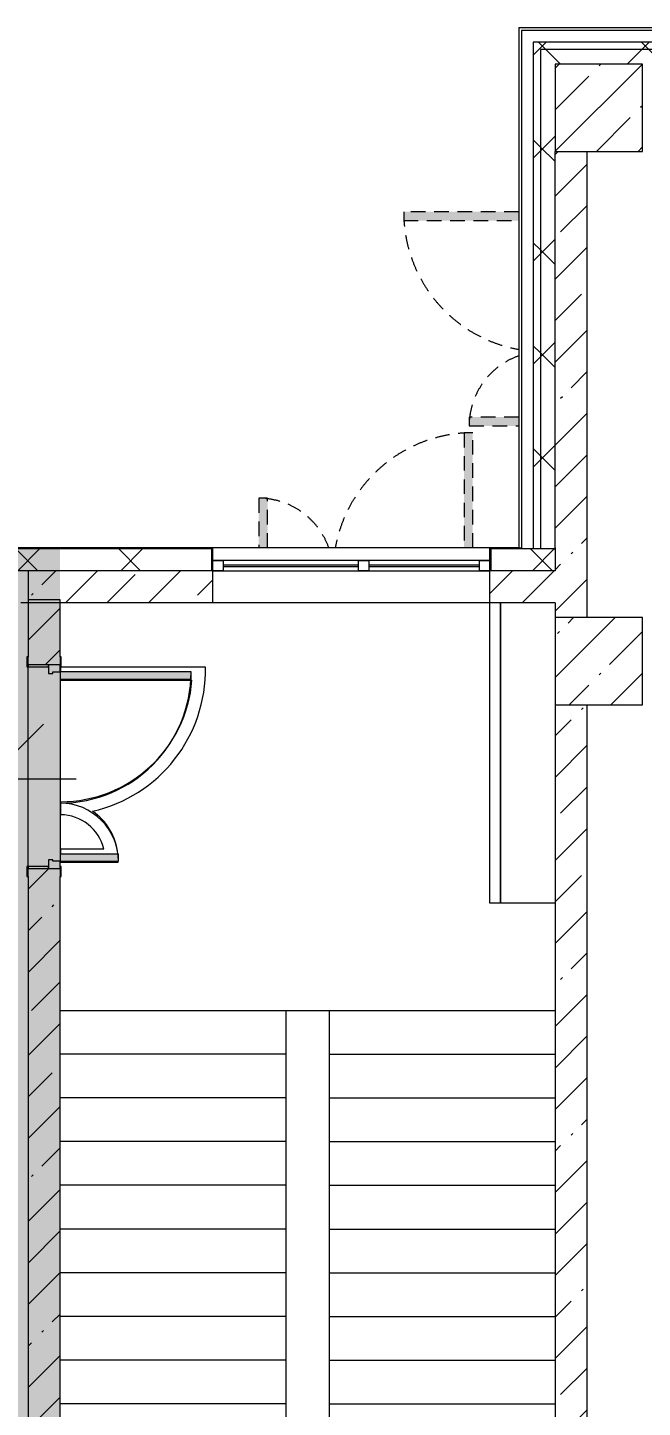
# Model space of a CAD drawing. Header units: millimetres. Extents: x -2911 to 191903, y -8553 to 29000.
# Drawn here: x 98457 to 102680, y 17875 to 27350 of the extents above; entities that cross this region are included whole.
import ezdxf

# ---------------------------------------------------------------- set-up
doc = ezdxf.new("R2010")
doc.units = ezdxf.units.MM
doc.linetypes.add('200_ШТРИХ__ш1_п0_6_', pattern=[160, 100, -60])
for name, color, linetype, lineweight in [('A-ANNO-DIMS', 7, 'Continuous', 9), ('A-ANNO-DIMS-500', 7, 'Continuous', 9), ('A-DETL-MBND', 7, '200_ШТРИХ__ш1_п0_6_', 9), ('A-GLAZ-1', 7, 'Continuous', 5), ('A-WALL', 7, 'Continuous', 9), ('A-WALL-4', 7, 'Continuous', 5), ('I-WALL-3', 7, 'Continuous', 5), ('S-COLS-2', 7, 'Continuous', 5), ('S-STRS-2', 7, 'Continuous', 5)]:
    doc.layers.add(name, color=color, linetype=linetype, lineweight=lineweight)
doc.layers.add('A-DETL-GENF-3', color=7, linetype='Continuous', lineweight=9, true_color=0xc0c0c0, transparency=0.4)
for name, color, linetype, lineweight, true_color in [('A-DOOR-1', 7, 'Continuous', 5, 0xaaaaaa), ('A-DOOR-2', 7, 'Continuous', 5, 0xe2e2e2), ('A-DOOR-3', 7, 'Continuous', 5, 0xb7b7b7), ('A-DOOR-FRAM-1', 7, 'Continuous', 5, 0xe2e2e2), ('A-DOOR-FRAM-2', 7, 'Continuous', 5, 0xaaaaaa), ('A-DOOR-FRAM-3', 7, 'Continuous', 5, 0xb7b7b7), ('A-FLOR-2', 7, 'Continuous', 5, 0xb7b7b7), ('A-FLOR-3', 7, 'Continuous', 5, 0xaaaaaa), ('A-WALL-5', 7, 'Continuous', 9, 0x737373), ('A-WALL-6', 7, 'Continuous', 5, 0x737373), ('I-WALL-4', 7, 'Continuous', 5, 0x737373), ('S-STRS-3', 7, 'Continuous', 5, 0x737373)]:
    doc.layers.add(name, color=color, linetype=linetype, lineweight=lineweight, true_color=true_color)
doc.styles.add('ISOCPEUR_4', font='isocpeur.ttf', dxfattribs={"width": 0.9, "height": 1000})
doc.dimstyles.new('ISO-2_0_0_9К_Средний_округл2_2', dxfattribs={"dimscale": 304.8, "dimtxt": 995.981176, "dimasz": 2.46063, "dimexe": 1.968504, "dimexo": 0, "dimgap": 0, "dimtad": 1, "dimdec": 0, "dimrnd": 10, "dimzin": 0, "dimdsep": 46, "dimtxsty": 'ISOCPEUR_4', "dimblk1": 'OBLIQUE', "dimblk2": 'OBLIQUE', "dimsah": 1, "dimcen": 0.09, "dimdle": 1.968504, "dimazin": 0, "dimtfac": 1, "dimtdec": 4, "dimtix": 1, "dimtmove": 0, "dimatfit": 3, "dimfxl": 1, "dimtvp": 1, "dimtolj": 1, "dimtzin": 0, "dimarcsym": 2})
pattern_1 = [(45, (59919.87, 0), (-285.123, 285.123), []), (45, (60205, 0), (-285.123, 285.123), [504.031, -100.806, 16.764, -84.042])]
pattern_2 = [(45, (59919.87, 0), (-353.5534, 353.5534), []), (135, (59919.87, 0), (-353.5534, -353.5534), [])]

# ---------------------------------------------------------------- blocks, each defined once
blk = doc.blocks.new('BSC_Колонна _Прямоугольная - 600х600-V60-2_5_1_птичка')
at = {"layer": 'S-COLS-2'}
h = blk.add_hatch(dxfattribs=at)
h.set_pattern_fill('FP_94', color=256, style=0, pattern_type=2)
h.set_pattern_definition([(45, (-42460, -26800), (-285.123, 285.123), []), (45, (-42174.88, -26800), (-285.123, 285.123), [504.031, -100.806, 16.764, -84.042])])
h.paths.add_polyline_path([(-300, -300), (300, -300), (300, 300), (-300, 300)])
for p, q in [((300, 300), (-300, 300)), ((-300, 300), (-300, -300)), ((300, -300), (300, 300)), ((-300, -300), (300, -300))]:
    blk.add_line(p, q, dxfattribs=at)
blk = doc.blocks.new('BSC_Колонна _Прямоугольная - 600х600-V74-2_5_1_птичка')
at = {"layer": 'S-COLS-2'}
h = blk.add_hatch(dxfattribs=at)
h.set_pattern_fill('FP_107', color=256, style=0, pattern_type=2)
h.set_pattern_definition([(45, (-42460, -23000), (-285.123, 285.123), []), (45, (-42174.88, -23000), (-285.123, 285.123), [504.031, -100.806, 16.764, -84.042])])
h.paths.add_polyline_path([(-300, -300), (300, -300), (300, 300), (-300, 300), (-300, -210)])
for p, q in [((300, 300), (-300, 300)), ((-300, 300), (-300, -300)), ((300, -300), (300, 300)), ((-300, -300), (300, -300))]:
    blk.add_line(p, q, dxfattribs=at)
blk = doc.blocks.new('120_Окно_СКБ_2Ст - 120_Окно_СКБ_2Ст 1900х2400 глухое-23537524-2_5_1_птичка')
at = {"layer": 'A-GLAZ-1'}
for p, q in [((-950, 5), (-950, 75)), ((-950, 75), (-880, 75)), ((950, 75), (-950, 75)), ((-880, 5), (-950, 5)), ((-950, 5), (950, 5)), ((-880, 75), (-880, 5)), ((-120, 45), (-880, 45)), ((-120, 35), (-880, 35)), ((-120, 5), (-120, 75)), ((-120, 75), (-50, 75)), ((-50, 5), (-120, 5)), ((-50, 75), (-50, 5)), ((880, 45), (-50, 45)), ((880, 35), (-50, 35)), ((880, 5), (880, 75)), ((880, 75), (950, 75)), ((950, 5), (880, 5)), ((950, 75), (950, 5))]:
    blk.add_line(p, q, dxfattribs=at)
blk = doc.blocks.new('110_Дверь_СКБ_2Ст_Наружная - ДН-1_л__ Двухстворчатая 1350 х3200 _ЛК_ в свету с верхним остеклением 2-22448815-2_5_1_птичка')
at = {"layer": 'A-DETL-MBND'}
for points in [[(754.5, 79.3), (754.5, 869), (694.5, 869), (694.5, 79.3)], [(-655.5, 79.3), (-655.5, 419), (-715.5, 419), (-715.5, 79.3)]]:
    blk.add_hatch(color=256, dxfattribs=at).paths.add_polyline_path(points)
for p, q in [((754.5, 869), (694.5, 869)), ((694.5, 869), (694.5, 79.3)), ((754.5, 79.3), (754.5, 869)), ((-715.5, 419), (-715.5, 79.3)), ((-655.5, 419), (-715.5, 419)), ((-655.5, 79.3), (-655.5, 419))]:
    blk.add_line(p, q, dxfattribs=at)
for centre, radius, start, end in [((754.5, -91), 960, 90, 169.72024), ((-715.5, -91), 510, 19.63052, 90)]:
    blk.add_arc(centre, radius, start, end, dxfattribs=at)
blk = doc.blocks.new('110_Дверь_СКБ_2Ст - Д-1 Лестничная клетка EIS60-V149-2_5_1_птичка')
at = {"layer": 'A-DOOR-2'}
for points in [[(-587.5, 110), (-587.5, 1010), (-637.5, 1010), (-637.5, 110)], [(662.5, 510), (612.5, 510), (612.5, 110), (662.5, 110)], [(712.5, 30), (697.5, 30), (697.5, -110), (712.5, -110)]]:
    blk.add_hatch(color=256, dxfattribs=at).paths.add_polyline_path(points)
h = blk.add_hatch(color=256, dxfattribs=at)
h.paths.add_polyline_path([(712.5, 110), (662.5, 110), (662.5, 60), (652.5, 60), (654.4, 30), (712.5, 30), (712.5, 90.1)])
h.paths.add_polyline_path([(-627.5, 60), (-637.5, 60), (-637.5, 110), (-687.5, 110), (-687.5, 30), (-627.5, 30)])
at = {"layer": 'A-DOOR-FRAM-1'}
for points in [[(-672.5, 110), (-672.5, 118), (-742.5, 118), (-742.5, 110)], [(767.5, 110), (767.5, 118), (697.5, 118), (697.5, 110)], [(-672.5, 30), (-687.5, 30), (-687.5, -110), (-672.5, -110)], [(-672.5, -110), (-742.5, -110), (-742.5, -118), (-672.5, -118)], [(767.5, -118), (767.5, -110), (697.5, -110), (697.5, -118)]]:
    blk.add_hatch(color=256, dxfattribs=at).paths.add_polyline_path(points)
at = {"layer": 'A-DOOR-1'}
for p, q in [((-637.5, 1010), (-637.5, 110)), ((-587.5, 1010), (-637.5, 1010)), ((-587.5, 110), (-587.5, 1010)), ((662.5, 510), (612.5, 510)), ((612.5, 510), (612.5, 110)), ((662.5, 110), (662.5, 510))]:
    blk.add_line(p, q, dxfattribs=at)
for centre, radius, start, end in [((-637.5, 110), 900, 0, 90), ((662.5, 110), 400, 90, 180)]:
    blk.add_arc(centre, radius, start, end, dxfattribs=at)
at = {"layer": 'A-DOOR-3'}
for p, q in [((-637.5, 110), (-587.5, 110)), ((612.5, 110), (662.5, 110))]:
    blk.add_line(p, q, dxfattribs=at)
at = {"layer": 'A-DOOR-FRAM-2'}
for p, q in [((-672.5, 118), (-742.5, 118)), ((-742.5, 118), (-742.5, 110)), ((-672.5, 110), (-672.5, 118)), ((767.5, 118), (697.5, 118)), ((697.5, 118), (697.5, 110)), ((767.5, 110), (767.5, 118))]:
    blk.add_line(p, q, dxfattribs=at)
at = {"layer": 'A-DOOR-FRAM-3'}
for p, q in [((-742.5, 110), (-672.5, 110)), ((-637.5, 110), (-687.5, 110)), ((-687.5, 110), (-687.5, 30)), ((-637.5, 60), (-637.5, 110)), ((662.5, 110), (662.5, 60)), ((712.5, 110), (662.5, 110)), ((697.5, 110), (767.5, 110)), ((712.5, 30), (712.5, 110)), ((-687.5, 30), (-627.5, 30)), ((-672.5, 30), (-687.5, 30)), ((-687.5, 30), (-687.5, -110)), ((-672.5, -110), (-672.5, 30)), ((-627.5, 60), (-637.5, 60)), ((-627.5, 30), (-627.5, 60)), ((662.5, 60), (652.5, 60)), ((652.5, 60), (652.5, 30)), ((652.5, 30), (712.5, 30)), ((712.5, 30), (697.5, 30)), ((697.5, 30), (697.5, -110)), ((712.5, -110), (712.5, 30)), ((-672.5, -110), (-742.5, -110)), ((-742.5, -110), (-742.5, -118)), ((-742.5, -118), (-672.5, -118)), ((-687.5, -110), (-672.5, -110)), ((-672.5, -118), (-672.5, -110)), ((697.5, -110), (712.5, -110)), ((767.5, -110), (697.5, -110)), ((697.5, -110), (697.5, -118)), ((697.5, -118), (767.5, -118)), ((767.5, -118), (767.5, -110))]:
    blk.add_line(p, q, dxfattribs=at)
blk = doc.blocks.new('110_Дверь_СКБ_2Ст_Наружная - ДН-1_л__ Двухстворчатая 1350 х3200 _ЛК_ в свету с верхним остеклением EI30-23529464-2_5_1_птичка')
at = {"layer": 'A-DETL-MBND'}
for points in [[(694.5, 512.3), (694.5, 125), (754.5, 125), (754.5, 915), (694.5, 915)], [(-715.5, 125), (-655.5, 125), (-655.5, 465), (-715.5, 465)]]:
    blk.add_hatch(color=256, dxfattribs=at).paths.add_polyline_path(points)
for p, q in [((754.5, 915), (694.5, 915)), ((694.5, 915), (694.5, 125)), ((754.5, 125), (754.5, 915)), ((-715.5, 465), (-715.5, 125)), ((-655.5, 465), (-715.5, 465)), ((-655.5, 125), (-655.5, 465))]:
    blk.add_line(p, q, dxfattribs=at)
for centre, radius, start, end in [((754.5, -45), 960, 90, 169.73704), ((-715.5, -45), 510, 19.59844, 90)]:
    blk.add_arc(centre, radius, start, end, dxfattribs=at)
blk = doc.blocks.new('Зашивка приборов отопления28 - Зашивка приборов отопления-33322877-2_5_1_птичка')
at = {"layer": 'A-WALL-4'}
for p, q in [((75401, 485.9), (73341, 485.9)), ((73341, 485.9), (73341, 410.9)), ((73341, 410.9), (73341, 35.9)), ((73341, 410.9), (75401, 410.9)), ((75401, 410.9), (73341.4, 410.9)), ((73341.4, 410.9), (73341.4, 35.9))]:
    blk.add_line(p, q, dxfattribs=at)
blk = doc.blocks.new('DIMBLOCK86-2_5_1_птичка')
at = {"layer": 'A-ANNO-DIMS-500'}
for p, q in [((98189.9, 22721.3), (98189.9, 21591)), ((98189.9, 22191), (98189.9, 22721.3)), ((93529.9, 22600), (93529.9, 21591)), ((93529.9, 22191), (93529.9, 22600)), ((92929.9, 22191), (98789.9, 22191))]:
    blk.add_line(p, q, dxfattribs=at)
at = {"layer": 'A-ANNO-DIMS-500', "lineweight": 20}
for p, q in [((93529.9, 22191), (93904.9, 22566)), ((98189.9, 22191), (98564.9, 22566)), ((93529.9, 22191), (93154.9, 21816)), ((98189.9, 22191), (97814.9, 21816))]:
    blk.add_line(p, q, dxfattribs=at)
at = {"layer": 'A-ANNO-DIMS-500', "color": 0, "insert": (94547.9, 23497.4), "char_height": 1000, "width": 3148.833, "attachment_point": 1, "line_spacing_factor": 1.149209, "style": 'ISOCPEUR_4'}
blk.add_mtext('4660', dxfattribs=at)
blk = doc.blocks.new('_Oblique')
at = {"color": 0, "linetype": 'ByBlock', "lineweight": -2}
blk.add_line((-0.5, -0.5), (0.5, 0.5), dxfattribs=at)

msp = doc.modelspace()

# ---------------------------------------------------------------- hatches: boundary and pattern name
at = {"layer": 'A-DETL-GENF-3'}
msp.add_hatch(color=256, dxfattribs=at).paths.add_polyline_path([(93094.9, -280), (98679.9, -280), (98679.9, 23777.7), (93779.9, 23777.7), (93779.9, 27350), (63771.9, 27350), (63771.9, 15358), (59651.9, 15358), (59651.9, -280), (92167.4, -280)])
at = {"layer": 'A-WALL-4'}
h = msp.add_hatch(dxfattribs=at)
h.set_pattern_fill('FP_76', color=256, style=0, pattern_type=2)
h.set_pattern_definition(pattern_2)
h.paths.add_polyline_path([(151528.7, 27200), (153079.9, 27200), (153079.9, 27250), (140269.9, 27250), (140269.9, 27200), (149673.6, 27200)])
h.paths.add_polyline_path([(137769.9, 27200), (137769.9, 27250), (136259.9, 27250), (136259.9, 27200), (137615.9, 27200)])
h.paths.add_polyline_path([(127876.9, 27200), (127879.9, 27200), (127876.9, 27250), (126079.9, 27250), (126079.9, 27200), (127413.1, 27200)])
h.paths.add_polyline_path([(129268.2, 27200), (134159.9, 27200), (134159.9, 27250), (128779.9, 27250), (128779.9, 27200)])
h.paths.add_polyline_path([(124099.9, 27200), (125179.9, 27200), (125179.9, 27250), (124099.9, 27250)])
h.paths.add_polyline_path([(114929.7, 27200), (114929.7, 27250), (113780.1, 27250), (113780.1, 27200), (114427.9, 27200)])
h.paths.add_polyline_path([(109790.3, 27200), (110680.1, 27200), (110680.1, 27250), (109580.2, 27250), (109580.2, 27200)])
h.paths.add_polyline_path([(115829.7, 27200), (117079.9, 27200), (117079.9, 27250), (115829.7, 27250)])
h.paths.add_polyline_path([(120959.9, 27200), (120959.9, 27250), (119779.9, 27250), (119779.9, 27200), (120920.5, 27200)])
h.paths.add_polyline_path([(104326.9, 27200), (104326.9, 27250), (101929.9, 27250), (101929.9, 27200), (103297.6, 27200)])
h.paths.add_polyline_path([(107426.9, 27200), (108680.2, 27200), (108680.2, 27250), (107426.9, 27250)])
h = msp.add_hatch(dxfattribs=at)
h.set_pattern_fill('FP_76', color=256, style=0, pattern_type=2)
h.set_pattern_definition(pattern_2)
h.paths.add_polyline_path([(101979.9, 23770), (101979.9, 27200), (101929.9, 27200), (101929.9, 23770)])
h = msp.add_hatch(dxfattribs=at)
h.set_pattern_fill('FP_76', color=256, style=0, pattern_type=2)
h.set_pattern_definition(pattern_2)
h.paths.add_polyline_path([(151528.7, 27100), (152979.9, 27100), (152979.9, 27200), (140269.9, 27200), (140269.9, 27100), (149673.6, 27100)])
h.paths.add_polyline_path([(125179.9, 27100), (125179.9, 27200), (124099.9, 27200), (124099.9, 27100), (124875.1, 27100)])
h.paths.add_polyline_path([(128779.9, 27100), (134159.9, 27100), (134159.9, 27200), (128779.9, 27200)])
h.paths.add_polyline_path([(127879.9, 27100), (127876.9, 27200), (126079.9, 27200), (126079.9, 27100), (127876.9, 27100)])
h.paths.add_polyline_path([(137769.9, 27100), (137769.9, 27200), (136259.9, 27200), (136259.9, 27100), (137615.9, 27100)])
h.paths.add_polyline_path([(119993, 27100), (120959.9, 27100), (120959.9, 27200), (119779.9, 27200), (119779.9, 27100)])
h.paths.add_polyline_path([(113780.1, 27100), (114929.7, 27100), (114929.7, 27200), (113780.1, 27200)])
h.paths.add_polyline_path([(116746.7, 27100), (117079.9, 27100), (117079.9, 27200), (115829.7, 27200), (115829.7, 27100), (116282.9, 27100)])
h.paths.add_polyline_path([(107426.9, 27100), (108680.2, 27100), (108680.2, 27200), (107426.9, 27200)])
h.paths.add_polyline_path([(110284.7, 27100), (110680.1, 27100), (110680.1, 27200), (109580.2, 27200), (109580.2, 27100), (109790.3, 27100)])
h.paths.add_polyline_path([(104326.9, 27100), (104326.9, 27200), (101979.9, 27200), (101979.9, 27100), (103297.6, 27100)])
h = msp.add_hatch(dxfattribs=at)
h.set_pattern_fill('FP_76', color=256, style=0, pattern_type=2)
h.set_pattern_definition(pattern_2)
h.paths.add_polyline_path([(102079.9, 23770), (102079.9, 27100), (101979.9, 27100), (101979.9, 23770)])
h = msp.add_hatch(dxfattribs=at)
h.set_pattern_fill('FP_76', color=256, style=0, pattern_type=2)
h.set_pattern_definition(pattern_2)
h.paths.add_polyline_path([(93812, 23620), (94479.9, 23620), (94479.9, 23770), (93759.9, 23770), (93759.9, 23620), (93779.9, 23620)])
h.paths.add_polyline_path([(98679.9, 23620), (98679.9, 23770), (97579.9, 23770), (97579.9, 23620), (98660, 23620)])
h = msp.add_hatch(dxfattribs=at)
h.set_pattern_fill('FP_76', color=256, style=0, pattern_type=2)
h.set_pattern_definition(pattern_2)
h.paths.add_polyline_path([(101906.3, 23620), (102079.9, 23620), (102079.9, 23770), (101637.9, 23770), (101637.9, 23620)])
h.paths.add_polyline_path([(98679.9, 23620), (99721.9, 23620), (99721.9, 23770), (98679.9, 23770), (98679.9, 23654.2)])
at = {"layer": 'I-WALL-3'}
h = msp.add_hatch(dxfattribs=at)
h.set_pattern_fill('FP_84', color=256, style=0, pattern_type=2)
h.set_pattern_definition(pattern_1)
h.paths.add_polyline_path([(102299.9, 23300), (102299.9, 26500), (102079.9, 26500), (102079.9, 23300)])
h = msp.add_hatch(dxfattribs=at)
h.set_pattern_fill('FP_84', color=256, style=0, pattern_type=2)
h.set_pattern_definition(pattern_1)
h.paths.add_polyline_path([(98459.9, 23400), (98679.9, 23400), (98679.9, 23620), (98459.9, 23620)])
h = msp.add_hatch(dxfattribs=at)
h.set_pattern_fill('FP_84', color=256, style=0, pattern_type=2)
h.set_pattern_definition(pattern_1)
h.paths.add_polyline_path([(102079.9, 23400), (102079.9, 23620), (101629.9, 23620), (101629.9, 23400), (101906.3, 23400)])
h.paths.add_polyline_path([(99587.5, 23400), (99729.9, 23400), (99724.9, 23620), (98679.9, 23620), (98679.9, 23400)])
h = msp.add_hatch(dxfattribs=at)
h.set_pattern_fill('FP_84', color=256, style=0, pattern_type=2)
h.set_pattern_definition(pattern_1)
h.paths.add_polyline_path([(98660, 10450), (98679.9, 10450), (98679.9, 12125), (98459.9, 12125), (98459.9, 10450)])
h.paths.add_polyline_path([(98459.9, 13525), (98679.9, 13525), (98679.9, 21575), (98459.9, 21575), (98459.9, 13534.8)])
h.paths.add_polyline_path([(98679.9, 22975), (98679.9, 23420.3), (98459.9, 23420.3), (98459.9, 22975), (98660, 22975)])
h = msp.add_hatch(dxfattribs=at)
h.set_pattern_fill('FP_84', color=256, style=0, pattern_type=2)
h.set_pattern_definition(pattern_1)
h.paths.add_polyline_path([(102299.9, 17300), (102299.9, 22700), (102079.9, 22700), (102079.9, 17300)])

# ---------------------------------------------------------------- linework, layer by layer
at = {"layer": 'A-DETL-MBND'}
msp.add_line((98459.9, 23619.7), (98409.9, 23619.7), dxfattribs=at)
at = {"layer": 'A-FLOR-2'}
msp.add_line((98459.9, 23400), (98409.9, 23400), dxfattribs=at)
at = {"layer": 'A-FLOR-3'}
for p, q in [((99678.1, 22959.2), (98683.3, 22959.2)), ((98683.3, 22959.2), (98683.3, 22925)), ((98683.3, 22869.2), (99585.6, 22869.2)), ((98683.3, 22034.2), (98683.3, 21944.2)), ((98980.4, 21708.1), (98683.3, 21708.1)), ((98683.3, 21708.1), (98683.3, 21675)), ((98683.3, 21625), (98683.3, 21618.1)), ((98683.3, 21618.1), (99077.7, 21618.1))]:
    msp.add_line(p, q, dxfattribs=at)
for centre, radius, start, end in [((98683.3, 22939.2), 995, 282.67054, 1.1511), ((98683.3, 22939.2), 905, 270, 355.56313), ((98683.3, 21639.2), 305, 13.0427, 90), ((98683.3, 21639.2), 395, 5.20117, 56.45952), ((98683.3, 21639.2), 395, 356.92799, 357.93552)]:
    msp.add_arc(centre, radius, start, end, dxfattribs=at)
at = {"layer": 'A-WALL'}
for p, q in [((101849.9, 27330), (101849.9, 23770)), ((104326.9, 27330), (101849.9, 27330)), ((101929.9, 27250), (101929.9, 23770)), ((104326.9, 27250), (101929.9, 27250)), ((101979.9, 27200), (101979.9, 23770)), ((104326.9, 27200), (101979.9, 27200)), ((99721.9, 23620), (99721.9, 23770)), ((99724.9, 23620), (99724.9, 23773)), ((101634.9, 23773), (101634.9, 23620)), ((101849.9, 23773), (101634.9, 23773)), ((101637.9, 23770), (101637.9, 23620)), ((102079.9, 23770), (101637.9, 23770)), ((101829.9, 23778), (101849.9, 23778)), ((99729.9, 23620), (98459.9, 23620)), ((102079.9, 23620), (101629.9, 23620))]:
    msp.add_line(p, q, dxfattribs=at)
at = {"layer": 'A-WALL-4'}
for p, q in [((101829.9, 27350), (101829.9, 23778)), ((101829.9, 27350), (109580.2, 27350)), ((102079.9, 23778), (102079.9, 26500)), ((101829.9, 23778), (93779.9, 23778)), ((99729.9, 23620), (99729.9, 23778)), ((101629.9, 23778), (101629.9, 23620))]:
    msp.add_line(p, q, dxfattribs=at)
at = {"layer": 'A-WALL-5'}
for p, q in [((99724.9, 23773), (97579.9, 23773)), ((99721.9, 23770), (97579.9, 23770))]:
    msp.add_line(p, q, dxfattribs=at)
at = {"layer": 'A-WALL-6'}
msp.add_line((98459.9, 23620), (93759.9, 23620), dxfattribs=at)
at = {"layer": 'I-WALL-3'}
for p, q in [((102299.9, 23300), (102299.9, 26500)), ((102079.9, 23778), (102079.9, 23620)), ((99729.9, 23400), (99729.9, 23620)), ((101629.9, 23620), (101629.9, 23400)), ((102079.9, 23400), (98459.9, 23400)), ((102079.9, 23400), (102079.9, 23300)), ((102079.9, 22700), (102079.9, 17300)), ((102299.9, 17300), (102299.9, 22700))]:
    msp.add_line(p, q, dxfattribs=at)
at = {"layer": 'I-WALL-4'}
for p, q in [((98459.9, 23620), (98459.9, 23030)), ((98679.9, 23420.3), (98459.9, 23420.3)), ((98679.9, 23030), (98679.9, 23420.3)), ((98459.9, 21590), (98459.9, 22960)), ((98679.9, 22875), (98679.9, 21675)), ((98459.9, 21520), (98459.9, 13580)), ((98679.9, 15200), (98679.9, 21520))]:
    msp.add_line(p, q, dxfattribs=at)
at = {"layer": 'S-STRS-2'}
for p, q in [((98679.9, 20600), (100529.9, 20600)), ((100229.9, 20600), (100229.9, 20300)), ((100529.9, 20600), (102079.9, 20600)), ((100529.9, 20300), (100529.9, 20600)), ((100529.9, 20600), (102079.9, 20600)), ((100229.9, 20300), (98679.9, 20300)), ((100229.9, 20300), (98679.9, 20300)), ((100229.9, 20300), (100229.9, 20000)), ((100529.9, 20000), (100529.9, 20300)), ((100529.9, 20300), (102079.9, 20300)), ((100529.9, 20300), (102079.9, 20300)), ((100229.9, 20000), (98679.9, 20000)), ((100229.9, 20000), (98679.9, 20000)), ((100229.9, 20000), (100229.9, 19700)), ((100529.9, 19700), (100529.9, 20000)), ((100529.9, 20000), (102079.9, 20000)), ((100529.9, 20000), (102079.9, 20000)), ((100229.9, 19700), (98679.9, 19700)), ((100229.9, 19700), (98679.9, 19700)), ((100229.9, 19700), (100229.9, 19400)), ((100529.9, 19400), (100529.9, 19700)), ((100529.9, 19700), (102079.9, 19700)), ((100529.9, 19700), (102079.9, 19700)), ((100229.9, 19400), (98679.9, 19400)), ((100229.9, 19400), (98679.9, 19400)), ((100229.9, 19400), (100229.9, 19100)), ((100529.9, 19100), (100529.9, 19400)), ((100529.9, 19400), (102079.9, 19400)), ((100529.9, 19400), (102079.9, 19400)), ((100229.9, 19100), (98679.9, 19100)), ((100229.9, 19100), (98679.9, 19100)), ((100229.9, 19100), (100229.9, 18800)), ((100529.9, 18800), (100529.9, 19100)), ((100529.9, 19100), (102079.9, 19100)), ((100529.9, 19100), (102079.9, 19100)), ((100229.9, 18800), (98679.9, 18800)), ((100229.9, 18800), (98679.9, 18800)), ((100229.9, 18800), (100229.9, 18500)), ((100529.9, 18500), (100529.9, 18800)), ((100529.9, 18800), (102079.9, 18800)), ((100529.9, 18800), (102079.9, 18800)), ((100229.9, 18500), (98679.9, 18500)), ((100229.9, 18500), (98679.9, 18500)), ((100229.9, 18500), (100229.9, 18200)), ((100529.9, 18200), (100529.9, 18500)), ((100529.9, 18500), (102079.9, 18500)), ((100529.9, 18500), (102079.9, 18500)), ((100229.9, 18200), (98679.9, 18200)), ((100229.9, 18200), (98679.9, 18200)), ((100229.9, 18200), (100229.9, 17900)), ((100529.9, 17900), (100529.9, 18200)), ((100529.9, 18200), (102079.9, 18200)), ((100529.9, 18200), (102079.9, 18200)), ((100229.9, 17900), (98679.9, 17900)), ((100229.9, 17900), (98679.9, 17900)), ((100229.9, 17900), (100229.9, 17600)), ((100529.9, 17600), (100529.9, 17900)), ((100529.9, 17900), (102079.9, 17900)), ((100529.9, 17900), (102079.9, 17900))]:
    msp.add_line(p, q, dxfattribs=at)
at = {"layer": 'S-STRS-3'}
msp.add_line((98679.9, 22875), (98679.9, 21675), dxfattribs=at)

# ---------------------------------------------------------------- block references
at = {"layer": 'A-DETL-MBND', "rotation": 89.9999999999999}
msp.add_blockref('110_Дверь_СКБ_2Ст_Наружная - ДН-1_л__ Двухстворчатая 1350 х3200 _ЛК_ в свету с верхним остеклением EI30-23529464-2_5_1_птичка', (101954.9, 25330.5), dxfattribs=at)
at = {"layer": 'A-DETL-MBND'}
msp.add_blockref('110_Дверь_СКБ_2Ст_Наружная - ДН-1_л__ Двухстворчатая 1350 х3200 _ЛК_ в свету с верхним остеклением 2-22448815-2_5_1_птичка', (100760.4, 23698.7), dxfattribs=at)
at = {"layer": 'A-DOOR-3', "rotation": 269.9999999999999}
msp.add_blockref('110_Дверь_СКБ_2Ст - Д-1 Лестничная клетка EIS60-V149-2_5_1_птичка', (98569.9, 22287.5), dxfattribs=at)
at = {"layer": 'A-GLAZ-1', "rotation": 180}
msp.add_blockref('120_Окно_СКБ_2Ст - 120_Окно_СКБ_2Ст 1900х2400 глухое-23537524-2_5_1_птичка', (100679.9, 23695), dxfattribs=at)
at = {"layer": 'A-WALL-4', "rotation": 89.9999999999998}
msp.add_blockref('Зашивка приборов отопления28 - Зашивка приборов отопления-33322877-2_5_1_птичка', (102115.8, -52001), dxfattribs=at)
at = {"layer": 'S-COLS-2'}
for name, p in [('BSC_Колонна _Прямоугольная - 600х600-V60-2_5_1_птичка', (102379.9, 26800)), ('BSC_Колонна _Прямоугольная - 600х600-V74-2_5_1_птичка', (102379.9, 23000))]:
    msp.add_blockref(name, p, dxfattribs=at)

# ---------------------------------------------------------------- dimensions: what is measured, and where the dimension line sits
at = {"layer": 'A-ANNO-DIMS'}
dim = msp.add_linear_dim(base=(98189.9, 22191), p1=(93529.9, 22600), p2=(98189.9, 22721.3), dimstyle='ISO-2_0_0_9К_Средний_округл2_2', override={"dimpost": '<>', "dimfxl": 4661.578965}, dxfattribs=at)
dim.commit()
dim.dimension.update_dxf_attribs({"geometry": 'DIMBLOCK86-2_5_1_птичка', "text_midpoint": (95859.9, 22691)})

doc.saveas('drawing.dxf')
